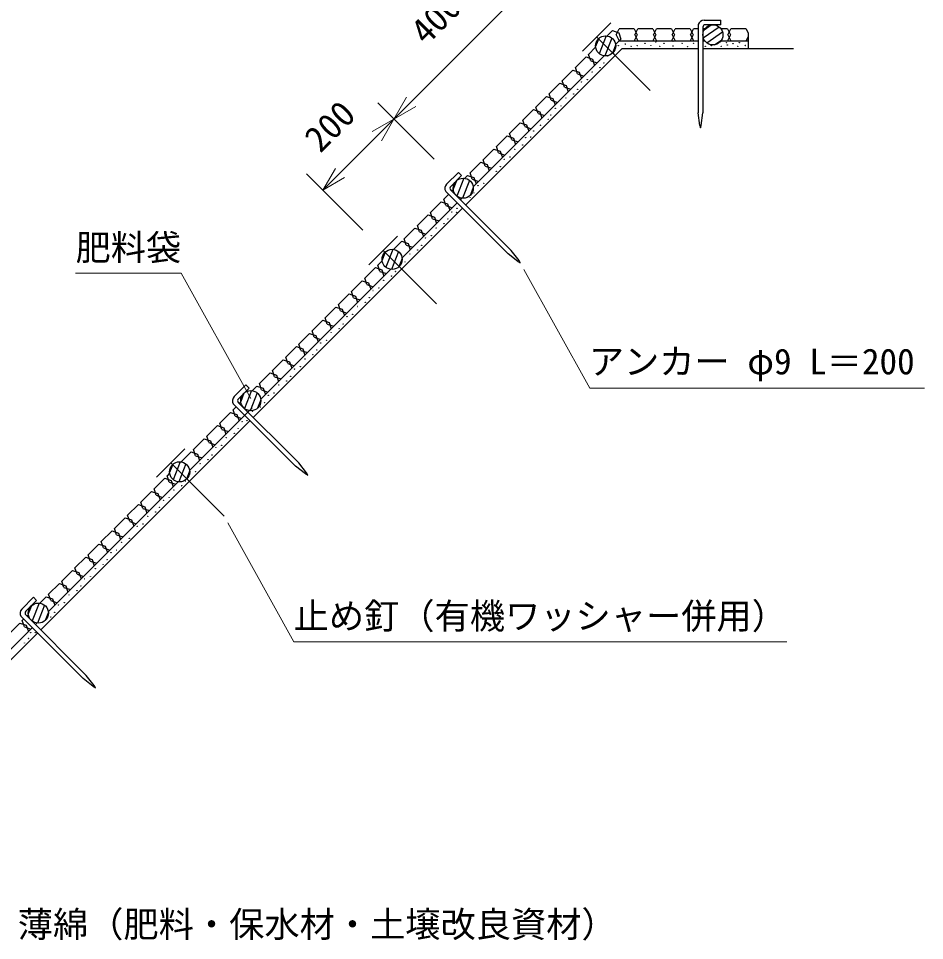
# Model space of a CAD drawing. Units: millimetres, scale not verified. Extents: x 200 to 8200, y 200 to 5825.
# Drawn here: x 1937 to 3738, y 1962 to 3795 of the extents above; entities that cross this region are included whole.
import ezdxf
from ezdxf.enums import TextEntityAlignment as Align

# ---------------------------------------------------------------- set-up
doc = ezdxf.new("R2010")
doc.units = ezdxf.units.MM
doc.header["$LTSCALE"] = 20
for name, color, linetype, lineweight in [('C-STR', 7, 'Continuous', 25), ('C-STR-DIM', 1, 'Continuous', 13), ('C-STR-HTXT', 1, 'Continuous', 13)]:
    doc.layers.add(name, color=color, linetype=linetype, lineweight=lineweight)
doc.styles.add('ＭＳ ゴシック', font='')
doc.styles.get('ＭＳ ゴシック').set_extended_font_data('MS Gothic')

msp = doc.modelspace()

# ---------------------------------------------------------------- linework, layer by layer
at = {"layer": 'C-STR'}
for p, q in [((3114.62, 3786.06), (3058.05, 3729.49)), ((3288.24, 3782.38), (3288.24, 3607.28)), ((3297.24, 3777.28), (3297.24, 3607.28)), ((3299.76, 3791.26), (3332.71, 3791.26)), ((3332.71, 3782.26), (3302.65, 3782.26)), ((3332.71, 3782.26), (3332.71, 3791.26)), ((3192.4, 3651.71), (3086.33, 3757.77)), ((3117.55, 3770.61), (3106.94, 3760)), ((3117.55, 3770.61), (3130.28, 3766.37)), ((3125.03, 3762.15), (3131.03, 3774.15)), ((3125.03, 3762.15), (3131.03, 3750.15)), ((3130.28, 3766.37), (3134.52, 3753.64)), ((3161.03, 3774.15), (3131.03, 3774.15)), ((3161.03, 3774.15), (3167.03, 3762.15)), ((3167.03, 3762.15), (3161.03, 3750.15)), ((3162.03, 3762.15), (3168.03, 3774.15)), ((3162.03, 3762.15), (3168.03, 3750.15)), ((3198.03, 3774.15), (3168.03, 3774.15)), ((3198.03, 3774.15), (3204.03, 3762.15)), ((3204.03, 3762.15), (3198.03, 3750.15)), ((3199.03, 3762.15), (3205.03, 3774.15)), ((3199.03, 3762.15), (3205.03, 3750.15)), ((3235.03, 3774.15), (3205.03, 3774.15)), ((3235.03, 3774.15), (3241.03, 3762.15)), ((3241.03, 3762.15), (3235.03, 3750.15)), ((3236.03, 3762.15), (3242.03, 3774.15)), ((3236.03, 3762.15), (3242.03, 3750.15)), ((3272.03, 3774.15), (3242.03, 3774.15)), ((3272.03, 3774.15), (3278.03, 3762.15)), ((3278.03, 3762.15), (3272.03, 3750.15)), ((3273.03, 3762.15), (3279.03, 3774.15)), ((3273.03, 3762.15), (3277.24, 3770.57)), ((3273.03, 3762.15), (3277.24, 3753.72)), ((3273.03, 3762.15), (3279.03, 3750.15)), ((3288.24, 3774.15), (3279.03, 3774.15)), ((3301.24, 3774.15), (3297.44, 3774.15)), ((3346.03, 3774.15), (3333.24, 3774.15)), ((3346.03, 3774.15), (3352.03, 3762.15)), ((3352.03, 3762.15), (3346.03, 3750.15)), ((3347.03, 3762.15), (3353.03, 3774.15)), ((3347.03, 3762.15), (3353.03, 3750.15)), ((3383.03, 3774.15), (3353.03, 3774.15)), ((3383.03, 3774.15), (3387.24, 3765.72)), ((3387.24, 3758.57), (3383.03, 3750.15)), ((3387.24, 3765.72), (3387.24, 3735.15)), ((3123.91, 3743.03), (3134.52, 3753.64)), ((3131.03, 3750.15), (3288.24, 3750.15)), ((3131.03, 3750.15), (3161.03, 3750.15)), ((3168.03, 3750.15), (3198.03, 3750.15)), ((3205.03, 3750.15), (3235.03, 3750.15)), ((3242.03, 3750.15), (3272.03, 3750.15)), ((3297.24, 3750.15), (3301.24, 3750.15)), ((3297.24, 3750.15), (3301.24, 3750.15)), ((3333.24, 3750.15), (3346.03, 3750.15)), ((3333.24, 3750.15), (3387.24, 3750.15)), ((3353.03, 3750.15), (3383.03, 3750.15)), ((2826.22, 3424.13), (3137.24, 3735.15)), ((2841.07, 3460.19), (3101.29, 3720.4)), ((3084.32, 3737.37), (3070.17, 3723.23)), ((3074.42, 3710.5), (3070.17, 3723.23)), ((3087.14, 3706.26), (3101.29, 3720.4)), ((3137.24, 3735.15), (3288.24, 3735.15)), ((3297.24, 3735.15), (3477.24, 3735.15)), ((3065.22, 3718.28), (3044.01, 3697.07)), ((3060.98, 3680.1), (3082.19, 3701.31)), ((3065.22, 3718.28), (3077.95, 3714.04)), ((3074.42, 3710.5), (3087.14, 3706.26)), ((3077.95, 3714.04), (3082.19, 3701.31)), ((3039.06, 3692.12), (3017.85, 3670.91)), ((3039.06, 3692.12), (3051.79, 3687.88)), ((3048.25, 3684.34), (3044.01, 3697.07)), ((3048.25, 3684.34), (3060.98, 3680.1)), ((3051.79, 3687.88), (3056.03, 3675.15)), ((3012.9, 3665.96), (2991.68, 3644.74)), ((3012.9, 3665.96), (3025.63, 3661.71)), ((3022.09, 3658.18), (3017.85, 3670.91)), ((3034.82, 3653.94), (3056.03, 3675.15)), ((3008.66, 3627.77), (3029.87, 3648.99)), ((3022.09, 3658.18), (3034.82, 3653.94)), ((3025.63, 3661.71), (3029.87, 3648.99)), ((2986.74, 3639.79), (2965.52, 3618.58)), ((2986.74, 3639.79), (2999.46, 3635.55)), ((2995.93, 3632.02), (2991.68, 3644.74)), ((2995.93, 3632.02), (3008.66, 3627.77)), ((2999.46, 3635.55), (3003.71, 3622.82)), ((2960.57, 3613.63), (2939.36, 3592.42)), ((2960.57, 3613.63), (2973.3, 3609.39)), ((2969.76, 3605.85), (2965.52, 3618.58)), ((2982.49, 3601.61), (3003.71, 3622.82)), ((2943.6, 3579.69), (2939.36, 3592.42)), ((2956.33, 3575.45), (2977.54, 3596.66)), ((2969.76, 3605.85), (2982.49, 3601.61)), ((2973.3, 3609.39), (2977.54, 3596.66)), ((3291.24, 3582.28), (3288.24, 3607.28)), ((3294.24, 3582.28), (3297.24, 3607.28)), ((2934.41, 3587.47), (2913.2, 3566.25)), ((2934.41, 3587.47), (2947.14, 3583.22)), ((2943.6, 3579.69), (2956.33, 3575.45)), ((2947.14, 3583.22), (2951.38, 3570.5)), ((3291.24, 3582.28), (3292.74, 3577.28)), ((3292.74, 3577.28), (3294.24, 3582.28)), ((2908.25, 3561.3), (2887.03, 3540.09)), ((2908.25, 3561.3), (2920.97, 3557.06)), ((2917.44, 3553.53), (2913.2, 3566.25)), ((2920.97, 3557.06), (2925.22, 3544.33)), ((2930.17, 3549.28), (2951.38, 3570.5)), ((2891.28, 3527.36), (2887.03, 3540.09)), ((2904, 3523.12), (2925.22, 3544.33)), ((2917.44, 3553.53), (2930.17, 3549.28)), ((2882.08, 3535.14), (2860.87, 3513.93)), ((2877.84, 3496.96), (2899.05, 3518.17)), ((2882.08, 3535.14), (2894.81, 3530.9)), ((2891.28, 3527.36), (2904, 3523.12)), ((2894.81, 3530.9), (2899.05, 3518.17)), ((2855.92, 3508.98), (2834.71, 3487.77)), ((2855.92, 3508.98), (2868.65, 3504.74)), ((2865.11, 3501.2), (2860.87, 3513.93)), ((2865.11, 3501.2), (2877.84, 3496.96)), ((2868.65, 3504.74), (2872.89, 3492.01)), ((2788.19, 3465.4), (2811.48, 3488.7)), ((2817.85, 3482.34), (2796.6, 3461.08)), ((2817.85, 3482.34), (2811.48, 3488.7)), ((2829.76, 3482.82), (2824.1, 3477.16)), ((2829.76, 3482.82), (2842.49, 3478.57)), ((2838.95, 3475.04), (2834.71, 3487.77)), ((2851.68, 3470.79), (2872.89, 3492.01)), ((2838.95, 3475.04), (2851.68, 3470.79)), ((2841.07, 3460.19), (2846.73, 3465.85)), ((2842.49, 3478.57), (2846.73, 3465.85)), ((2792.12, 3445.18), (2782.38, 3435.44)), ((2786.33, 3450.97), (2910.18, 3327.19)), ((2796.3, 3453.73), (2916.54, 3333.56)), ((2801.47, 3454.53), (2798.79, 3451.85)), ((2699.65, 3318.77), (2809.1, 3428.21)), ((2777.43, 3430.49), (2756.22, 3409.28)), ((2777.43, 3430.49), (2790.16, 3426.25)), ((2786.62, 3422.71), (2782.38, 3435.44)), ((2799.35, 3418.47), (2809.1, 3428.21)), ((2815.46, 3434.58), (2818.44, 3437.56)), ((2404.08, 3001.98), (2819.71, 3417.61)), ((2760.46, 3396.55), (2756.22, 3409.28)), ((2773.19, 3392.31), (2794.4, 3413.52)), ((2786.62, 3422.71), (2799.35, 3418.47)), ((2790.16, 3426.25), (2794.4, 3413.52)), ((2751.27, 3404.33), (2730.06, 3383.11)), ((2751.27, 3404.33), (2764, 3400.08)), ((2760.46, 3396.55), (2773.19, 3392.31)), ((2764, 3400.08), (2768.24, 3387.36)), ((2725.11, 3378.16), (2703.89, 3356.95)), ((2725.11, 3378.16), (2737.83, 3373.92)), ((2734.3, 3370.39), (2730.06, 3383.11)), ((2737.83, 3373.92), (2742.08, 3361.19)), ((2747.03, 3366.14), (2768.24, 3387.36)), ((2690.46, 3361.9), (2633.89, 3305.33)), ((2708.14, 3344.22), (2703.89, 3356.95)), ((2720.86, 3339.98), (2742.08, 3361.19)), ((2734.3, 3370.39), (2747.03, 3366.14)), ((2698.94, 3352), (2682.68, 3335.74)), ((2698.94, 3352), (2711.67, 3347.76)), ((2708.14, 3344.22), (2720.86, 3339.98)), ((2711.67, 3347.76), (2715.91, 3335.03)), ((2768.24, 3227.55), (2662.17, 3333.62)), ((2929.98, 3311.64), (2910.18, 3327.19)), ((2932.11, 3313.76), (2916.54, 3333.56)), ((2646.62, 3299.68), (2625.4, 3278.46)), ((2646.62, 3299.68), (2659.34, 3295.43)), ((2660.05, 3313.11), (2651.57, 3304.62)), ((2655.81, 3291.9), (2651.57, 3304.62)), ((2929.98, 3311.64), (2934.58, 3309.17)), ((2934.58, 3309.17), (2932.11, 3313.76)), ((2418.93, 3038.05), (2677.02, 3296.14)), ((2642.37, 3261.49), (2663.59, 3282.7)), ((2655.81, 3291.9), (2668.54, 3287.65)), ((2659.34, 3295.43), (2663.59, 3282.7)), ((2668.54, 3287.65), (2677.02, 3296.14)), ((2620.45, 3273.51), (2599.24, 3252.3)), ((2620.45, 3273.51), (2633.18, 3269.27)), ((2629.65, 3265.73), (2625.4, 3278.46)), ((2629.65, 3265.73), (2642.37, 3261.49)), ((2633.18, 3269.27), (2637.42, 3256.54)), ((2594.29, 3247.35), (2573.08, 3226.14)), ((2594.29, 3247.35), (2607.02, 3243.11)), ((2603.48, 3239.57), (2599.24, 3252.3)), ((2616.21, 3235.33), (2637.42, 3256.54)), ((2577.32, 3213.41), (2573.08, 3226.14)), ((2590.05, 3209.17), (2611.26, 3230.38)), ((2603.48, 3239.57), (2616.21, 3235.33)), ((2607.02, 3243.11), (2611.26, 3230.38)), ((2568.13, 3221.19), (2546.91, 3199.97)), ((2568.13, 3221.19), (2580.86, 3216.94)), ((2577.32, 3213.41), (2590.05, 3209.17)), ((2580.86, 3216.94), (2585.1, 3204.22)), ((2541.96, 3195.02), (2520.75, 3173.81)), ((2541.96, 3195.02), (2554.69, 3190.78)), ((2551.16, 3187.25), (2546.91, 3199.97)), ((2554.69, 3190.78), (2558.94, 3178.05)), ((2563.89, 3183), (2585.1, 3204.22)), ((2524.99, 3161.08), (2520.75, 3173.81)), ((2537.72, 3156.84), (2558.94, 3178.05)), ((2551.16, 3187.25), (2563.89, 3183)), ((2515.8, 3168.86), (2494.59, 3147.65)), ((2511.56, 3130.68), (2532.77, 3151.89)), ((2515.8, 3168.86), (2528.53, 3164.62)), ((2524.99, 3161.08), (2537.72, 3156.84)), ((2528.53, 3164.62), (2532.77, 3151.89)), ((2489.64, 3142.7), (2468.43, 3121.48)), ((2489.64, 3142.7), (2502.37, 3138.45)), ((2498.83, 3134.92), (2494.59, 3147.65)), ((2498.83, 3134.92), (2511.56, 3130.68)), ((2502.37, 3138.45), (2506.61, 3125.73)), ((2463.48, 3116.53), (2442.26, 3095.32)), ((2463.48, 3116.53), (2476.2, 3112.29)), ((2472.67, 3108.76), (2468.43, 3121.48)), ((2485.4, 3104.51), (2506.61, 3125.73)), ((2459.23, 3078.35), (2480.45, 3099.56)), ((2472.67, 3108.76), (2485.4, 3104.51)), ((2476.2, 3112.29), (2480.45, 3099.56)), ((2437.31, 3090.37), (2416.1, 3069.16)), ((2437.31, 3090.37), (2450.04, 3086.13)), ((2446.51, 3082.59), (2442.26, 3095.32)), ((2446.51, 3082.59), (2459.23, 3078.35)), ((2450.04, 3086.13), (2454.28, 3073.4)), ((2366.05, 3043.25), (2389.34, 3066.56)), ((2395.7, 3060.19), (2374.45, 3038.93)), ((2395.7, 3060.19), (2389.34, 3066.56)), ((2411.15, 3064.21), (2401.96, 3055.02)), ((2411.15, 3064.21), (2423.88, 3059.97)), ((2420.34, 3056.43), (2416.1, 3069.16)), ((2423.88, 3059.97), (2428.12, 3047.24)), ((2433.07, 3052.19), (2454.28, 3073.4)), ((2418.93, 3038.05), (2428.12, 3047.24)), ((2420.34, 3056.43), (2433.07, 3052.19)), ((2364.19, 3028.83), (2488.04, 2905.05)), ((2374.16, 3031.59), (2494.4, 2911.41)), ((2379.33, 3032.39), (2376.34, 3029.4)), ((2277.51, 2896.62), (2386.95, 3006.07)), ((2358.82, 3011.88), (2337.61, 2990.67)), ((2358.82, 3011.88), (2371.55, 3007.64)), ((2369.98, 3023.04), (2363.77, 3016.83)), ((2368.02, 3004.1), (2363.77, 3016.83)), ((2371.55, 3007.64), (2375.79, 2994.91)), ((2380.74, 2999.86), (2401.96, 3021.08)), ((2393.47, 3012.59), (2396.3, 3015.42)), ((2393.47, 3012.59), (2396.3, 3015.42)), ((1981.94, 2579.84), (2397.56, 2995.47)), ((2341.85, 2977.94), (2337.61, 2990.67)), ((2354.58, 2973.7), (2375.79, 2994.91)), ((2368.02, 3004.1), (2380.74, 2999.86)), ((2332.66, 2985.72), (2311.45, 2964.51)), ((2328.42, 2947.54), (2349.63, 2968.75)), ((2332.66, 2985.72), (2345.39, 2981.48)), ((2341.85, 2977.94), (2354.58, 2973.7)), ((2345.39, 2981.48), (2349.63, 2968.75)), ((2306.5, 2959.56), (2285.29, 2938.34)), ((2306.5, 2959.56), (2319.23, 2955.31)), ((2315.69, 2951.78), (2311.45, 2964.51)), ((2315.69, 2951.78), (2328.42, 2947.54)), ((2319.23, 2955.31), (2323.47, 2942.59)), ((2268.32, 2939.76), (2211.75, 2883.19)), ((2280.34, 2933.39), (2260.54, 2913.59)), ((2280.34, 2933.39), (2293.06, 2929.15)), ((2289.53, 2925.62), (2285.29, 2938.34)), ((2302.26, 2921.37), (2323.47, 2942.59)), ((2302.26, 2921.37), (2318.52, 2937.64)), ((2277.51, 2896.62), (2297.31, 2916.42)), ((2289.53, 2925.62), (2302.26, 2921.37)), ((2293.06, 2929.15), (2297.31, 2916.42)), ((2346.1, 2805.41), (2240.03, 2911.47)), ((2507.84, 2889.5), (2488.04, 2905.05)), ((2509.96, 2891.62), (2494.4, 2911.41)), ((2228.01, 2881.07), (2206.8, 2859.85)), ((2228.01, 2881.07), (2240.74, 2876.83)), ((2237.91, 2890.97), (2232.96, 2886.02)), ((2237.2, 2873.29), (2232.96, 2886.02)), ((2240.74, 2876.83), (2244.98, 2864.1)), ((2507.84, 2889.5), (2512.44, 2887.02)), ((2512.44, 2887.02), (2509.96, 2891.62)), ((1996.79, 2615.9), (2254.88, 2874)), ((2211.04, 2847.13), (2206.8, 2859.85)), ((2223.77, 2842.88), (2244.98, 2864.1)), ((2237.2, 2873.29), (2249.93, 2869.05)), ((2249.93, 2869.05), (2254.88, 2874)), ((2201.85, 2854.9), (2180.63, 2833.69)), ((2201.85, 2854.9), (2214.57, 2850.66)), ((2211.04, 2847.13), (2223.77, 2842.88)), ((2214.57, 2850.66), (2218.82, 2837.93)), ((2175.68, 2828.74), (2154.47, 2807.53)), ((2175.68, 2828.74), (2188.41, 2824.5)), ((2184.88, 2820.96), (2180.63, 2833.69)), ((2188.41, 2824.5), (2192.65, 2811.77)), ((2197.6, 2816.72), (2218.82, 2837.93)), ((2158.71, 2794.8), (2154.47, 2807.53)), ((2171.44, 2790.56), (2192.65, 2811.77)), ((2184.88, 2820.96), (2197.6, 2816.72)), ((2149.52, 2802.58), (2128.31, 2781.37)), ((2145.28, 2764.4), (2166.49, 2785.61)), ((2149.52, 2802.58), (2162.25, 2798.34)), ((2158.71, 2794.8), (2171.44, 2790.56)), ((2162.25, 2798.34), (2166.49, 2785.61)), ((2123.36, 2776.42), (2102.14, 2755.2)), ((2123.36, 2776.42), (2136.09, 2772.17)), ((2132.55, 2768.64), (2128.31, 2781.37)), ((2132.55, 2768.64), (2145.28, 2764.4)), ((2136.09, 2772.17), (2140.33, 2759.45)), ((2097.19, 2750.25), (2075.98, 2729.04)), ((2097.19, 2750.25), (2109.92, 2746.01)), ((2106.39, 2742.47), (2102.14, 2755.2)), ((2119.12, 2738.23), (2140.33, 2759.45)), ((2092.95, 2712.07), (2114.17, 2733.28)), ((2106.39, 2742.47), (2119.12, 2738.23)), ((2109.92, 2746.01), (2114.17, 2733.28)), ((2071.03, 2724.09), (2049.82, 2702.88)), ((2071.03, 2724.09), (2083.76, 2719.85)), ((2080.22, 2716.31), (2075.98, 2729.04)), ((2080.22, 2716.31), (2092.95, 2712.07)), ((2083.76, 2719.85), (2088, 2707.12)), ((2044.87, 2697.93), (2023.66, 2676.71)), ((2044.87, 2697.93), (2057.6, 2693.68)), ((2054.06, 2690.15), (2049.82, 2702.88)), ((2057.6, 2693.68), (2061.84, 2680.96)), ((2066.79, 2685.91), (2088, 2707.12)), ((2027.9, 2663.99), (2023.66, 2676.71)), ((2040.63, 2659.74), (2061.84, 2680.96)), ((2054.06, 2690.15), (2066.79, 2685.91)), ((2018.71, 2671.76), (1997.49, 2650.55)), ((2018.71, 2671.76), (2031.43, 2667.52)), ((2027.9, 2663.99), (2040.63, 2659.74)), ((2031.43, 2667.52), (2035.68, 2654.79)), ((1943.9, 2621.11), (1967.19, 2644.41)), ((1973.56, 2638.05), (1967.19, 2644.41)), ((1992.54, 2645.6), (1979.82, 2632.87)), ((1992.54, 2645.6), (2005.27, 2641.36)), ((2001.74, 2637.82), (1997.49, 2650.55)), ((2005.27, 2641.36), (2009.51, 2628.63)), ((2014.46, 2633.58), (2035.68, 2654.79)), ((1973.56, 2638.05), (1952.31, 2616.79)), ((1996.79, 2615.9), (2009.51, 2628.63)), ((2001.74, 2637.82), (2014.46, 2633.58)), ((1942.04, 2606.68), (2065.9, 2482.91)), ((1952.01, 2609.44), (2072.26, 2489.27)), ((1957.19, 2610.25), (1954.2, 2607.26)), ((1855.36, 2474.48), (1964.81, 2583.93)), ((1940.22, 2593.28), (1919, 2572.06)), ((1940.22, 2593.28), (1952.94, 2589.03)), ((1947.84, 2600.89), (1945.17, 2598.23)), ((1949.41, 2585.5), (1945.17, 2598.23)), ((1949.41, 2585.5), (1962.14, 2581.25)), ((1952.94, 2589.03), (1957.19, 2576.3)), ((1962.14, 2581.25), (1964.81, 2583.93)), ((1971.33, 2590.45), (1974.16, 2593.28)), ((1559.79, 2157.7), (1975.42, 2573.33)), ((1935.97, 2555.09), (1957.19, 2576.3)), ((2085.7, 2467.35), (2065.9, 2482.91)), ((2087.82, 2469.48), (2072.26, 2489.27)), ((2085.7, 2467.35), (2090.3, 2464.88)), ((2090.3, 2464.88), (2087.82, 2469.48))]:
    msp.add_line(p, q, dxfattribs=at)
at = {"layer": 'C-STR', "color": 3}
for p, q in [((3298.17, 3756.12), (3329.43, 3778.01)), ((3299.78, 3771.89), (3314.06, 3781.89)), ((3105.46, 3760.16), (3091.59, 3724.61)), ((3305.06, 3746.29), (3336.31, 3768.18)), ((3090.51, 3754.87), (3084.18, 3738.62)), ((3116.64, 3755.8), (3102.77, 3720.25)), ((3124.05, 3741.78), (3117.72, 3725.54)), ((3320.43, 3742.4), (3334.71, 3752.4)), ((2807.67, 3472.02), (2801.33, 3455.78)), ((2822.62, 3477.31), (2808.75, 3441.77)), ((2833.8, 3472.95), (2819.93, 3437.41)), ((2841.21, 3458.94), (2834.87, 3442.7)), ((2681.19, 3335.89), (2667.33, 3300.34)), ((2666.25, 3330.6), (2659.91, 3314.36)), ((2692.37, 3331.53), (2678.51, 3295.98)), ((2699.79, 3317.52), (2693.45, 3301.28)), ((2385.53, 3049.88), (2379.19, 3033.64)), ((2400.47, 3055.17), (2386.61, 3019.62)), ((2411.65, 3050.81), (2397.79, 3015.26)), ((2419.07, 3036.8), (2412.73, 3020.55)), ((2259.05, 2913.75), (2245.18, 2878.2)), ((2244.11, 2908.46), (2237.77, 2892.22)), ((2270.23, 2909.39), (2256.36, 2873.84)), ((2277.65, 2895.38), (2271.31, 2879.13)), ((1963.39, 2627.74), (1957.05, 2611.49)), ((1978.33, 2633.03), (1964.46, 2597.48)), ((1989.51, 2628.67), (1975.64, 2593.12)), ((1996.92, 2614.65), (1990.59, 2598.41))]:
    msp.add_line(p, q, dxfattribs=at)
for centre in [(3317.24, 3762.15), (3317.24, 3762.15), (3104.11, 3740.2), (2821.27, 3457.36), (2821.27, 3457.36), (2821.27, 3457.36), (2679.85, 3315.94), (2399.13, 3035.22), (2399.13, 3035.22), (2399.13, 3035.22), (2257.71, 2893.8), (1976.99, 2613.07), (1976.99, 2613.07)]:
    msp.add_circle(centre, 20, dxfattribs=at)
at = {"layer": 'C-STR'}
for centre in [(3129.21, 3740.6), (3143.04, 3743.61), (3154.78, 3739.45), (3166.85, 3740.43), (3182.4, 3745.09), (3193.91, 3740.45), (3203.79, 3748.02), (3211.6, 3739), (3220.2, 3745.11), (3237.86, 3749.06), (3238.19, 3739.83), (3256.04, 3744.99), (3266.53, 3738.84), (3278.61, 3745.17), (3302.1, 3739.45), (3314.17, 3740.43), (3333.72, 3739.35), (3344.31, 3746.62), (3345.77, 3742.05), (3357, 3744.67), (3366.74, 3739.15), (3369.88, 3746.76), (3381.48, 3740.82), (3108.37, 3720.33), (3119.79, 3725.19), (3100.67, 3706.04), (3077.12, 3688.52), (3092.83, 3696.81), (3056.28, 3668.25), (3067.7, 3673.1), (3048.58, 3653.96), (3025.04, 3636.43), (3040.74, 3644.73), (3004.2, 3616.16), (3015.62, 3621.02), (2990.05, 3594.03), (2995.03, 3603.05), (2974.63, 3582.51), (2945.15, 3557.98), (2955.41, 3558.86), (2960.96, 3571.06), (2939.14, 3543.12), (2914.01, 3519.41), (2923.43, 3534.83), (2894.89, 3500.26), (2902.59, 3514.55), (2887.05, 3491.04), (2861.93, 3467.33), (2842.81, 3448.18), (2850.51, 3462.47), (2834.96, 3438.95), (2798.42, 3410.38), (2807.72, 3409.59), (2808.72, 3417.34), (2790.72, 3396.09), (2767.17, 3378.57), (2782.88, 3386.86), (2746.34, 3358.3), (2757.76, 3363.16), (2730.79, 3334.78), (2738.64, 3344.01), (2715.09, 3326.48), (2705.67, 3311.07), (2678.71, 3282.69), (2686.55, 3291.92), (2663, 3274.4), (2642.17, 3254.13), (2653.58, 3258.98), (2626.62, 3230.61), (2634.46, 3239.84), (2601.5, 3206.9), (2610.92, 3222.31), (2590.08, 3202.04), (2558.83, 3170.23), (2574.54, 3178.52), (2582.38, 3187.75), (2549.41, 3154.81), (2530.29, 3135.66), (2537.99, 3149.96), (2506.75, 3118.14), (2522.45, 3126.44), (2485.91, 3097.87), (2497.33, 3102.73), (2478.21, 3083.58), (2454.66, 3066.06), (2470.37, 3074.35), (2433.82, 3045.78), (2445.24, 3050.64), (2426.12, 3031.49), (2402.58, 3013.97), (2418.28, 3022.27), (2381.74, 2993.7), (2391.37, 2995.64), (2366.2, 2970.18), (2374.04, 2979.41), (2350.49, 2961.89), (2329.65, 2941.61), (2341.07, 2946.47), (2314.11, 2918.1), (2321.95, 2927.32), (2298.41, 2909.8), (2277.57, 2889.53), (2288.99, 2894.39), (2262.02, 2866.01), (2269.87, 2875.24), (2236.9, 2842.3), (2246.32, 2857.72), (2217.78, 2823.15), (2225.48, 2837.44), (2194.23, 2805.63), (2209.94, 2813.92), (2173.4, 2785.36), (2184.82, 2790.21), (2142.15, 2753.54), (2157.85, 2761.84), (2121.31, 2733.27), (2132.73, 2738.13), (2113.61, 2718.98), (2090.06, 2701.46), (2105.77, 2709.75), (2069.22, 2681.19), (2080.64, 2686.04), (2053.68, 2657.67), (2061.52, 2666.9), (2037.98, 2649.37), (2017.14, 2629.1), (2028.56, 2633.96), (2001.6, 2605.58), (2009.44, 2614.81), (1961.72, 2574.37), (1970.81, 2574.32), (1949.51, 2553.5), (1957.35, 2562.72)]:
    msp.add_circle(centre, 0.3, dxfattribs=at)
for centre, radius, start, end in [((3299.92, 3779.15), 12.12, 90.74558, 164.52089), ((3302.24, 3777.28), 5, 85.32404, 180), ((2796.87, 3456.94), 12.12, 135.76262, 209.53793), ((2799.83, 3457.27), 5, 130.3409, 225.01704), ((2374.73, 3034.8), 12.12, 135.76262, 209.53793), ((2377.69, 3035.12), 5, 130.3409, 225.01704), ((1952.59, 2612.66), 12.12, 135.76262, 209.53793), ((1955.55, 2612.98), 5, 130.3409, 225.01704)]:
    msp.add_arc(centre, radius, start, end, dxfattribs=at)
at = {"layer": 'C-STR-DIM'}
for p, q in [((2966.38, 3877.73), (2683.54, 3594.88)), ((2683.54, 3594.88), (2708.54, 3638.18)), ((2763.14, 3515.28), (2651.23, 3627.19)), ((2683.54, 3594.88), (2726.84, 3619.88)), ((2683.54, 3594.88), (2542.12, 3453.46)), ((2683.54, 3594.88), (2640.24, 3569.88)), ((2683.54, 3594.88), (2658.54, 3551.58)), ((2621.72, 3373.86), (2509.81, 3485.77)), ((2542.12, 3453.46), (2567.12, 3496.76)), ((2542.12, 3453.46), (2585.42, 3478.46))]:
    msp.add_line(p, q, dxfattribs=at)
at = {"layer": 'C-STR-HTXT'}
for p, q in [((2050.91, 3288.56), (2260.91, 3288.56)), ((2260.91, 3288.56), (2399.12, 3039.38)), ((2941.86, 3296.05), (3072.79, 3059.99)), ((3072.79, 3059.99), (3737.79, 3059.99)), ((2353.37, 2792.29), (2484.31, 2556.23)), ((2484.31, 2556.23), (3464.31, 2556.23))]:
    msp.add_line(p, q, dxfattribs=at)

# ---------------------------------------------------------------- texts
at = {"layer": 'C-STR-DIM', "color": 7, "style": 'ＭＳ ゴシック'}
for s, p in [('400', (2758.75, 3728.27)), ('200', (2548.02, 3514.74))]:
    msp.add_text(s, height=51.32, rotation=45, dxfattribs=at).set_placement(p, align=Align.BOTTOM_LEFT)
at = {"layer": 'C-STR-HTXT', "color": 7, "style": 'ＭＳ ゴシック'}
for s, p in [('肥料袋', (2050.91, 3298.56)), ('アンカー φ9 L＝200', (3070.7, 3072.08)), ('止め釘（有機ワッシャー併用）', (2484.31, 2566.23)), ('薄綿（肥料・保水材・土壌改良資材）', (1936.1, 1953.73))]:
    msp.add_text(s, height=51.32, dxfattribs=at).set_placement(p, align=Align.BOTTOM_LEFT)

doc.saveas('drawing.dxf')
